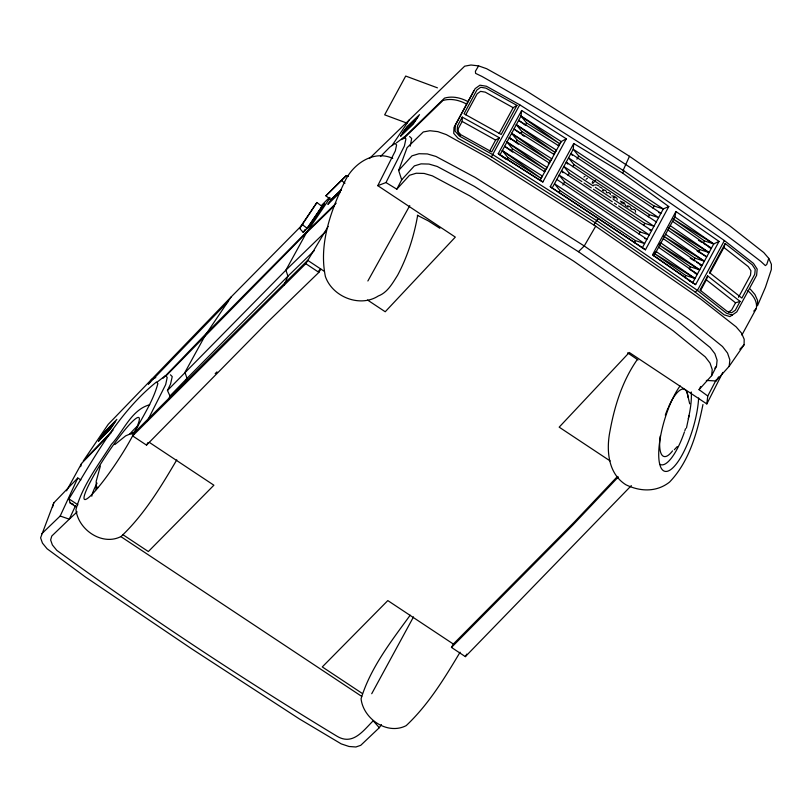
<?xml version="1.0" encoding="UTF-8"?>
<svg xmlns="http://www.w3.org/2000/svg" width="812" height="812" viewBox="0 0 812 812"><rect width="100%" height="100%" fill="white"/><g stroke="black" fill="none" stroke-linecap="round" stroke-linejoin="round"><path stroke-width="1.22" d="M460.445 135.614L458.059 132.935L458.272 128.641L462.17 121.445L462.241 117.09L499.4 137.776L491.737 151.915L460.749 134.66L457.227 130.681L457.46 125.921L462.241 117.09M706.328 380.432L716.001 380.97L729.196 366.273L744.096 344.765L744.178 339.203L741.427 332.991L736.149 326.871L700.726 299.039L595.693 226.213L486.895 157.193L446.306 134.599L437.891 131.645L429.903 130.732L423.285 131.96L407.076 147.672L398.651 170.459L401.676 179.807L396.814 189.186L385.984 182.558L377.773 185.664L455.319 237.104L385.223 311.757L367.542 300.034M741.884 335.051L756.358 308.398C757.586 301.333 752.937 294.989 747.781 290.686M573.719 143.501L573.242 149.215L552.13 188.059L645.438 249.802L668.783 206.563L622.672 173.108L573.719 143.501L550.262 186.669L552.13 188.059M610.106 460.932L559.174 427.153L629.28 352.489L706.826 403.94L707.759 396.002L699.061 389.669L711.627 375.672L712.246 369.592L710.033 363.076L705.263 356.884L673.341 330.92L573.577 261.088L469.691 195.824L432.349 175.849L424.148 173.443L416.231 173.24L409.512 175.27L396.814 189.186M711.627 375.672L716.478 366.293L717.097 360.223L714.895 353.697L710.124 347.506L678.203 321.542L578.438 251.71L474.543 186.445L437.211 166.47L429.01 164.065L421.083 163.862L414.374 165.892L401.676 179.807M729.196 366.273L729.846 359.889L727.532 353.047L722.518 346.541L689.002 319.278L584.254 245.965L475.162 177.432L435.963 156.452L427.345 153.925L419.033 153.722L411.978 155.843L398.651 170.459M506.008 159.284L499.948 154.95L520.999 116.065L521.659 110.483L566.319 138.811L542.863 181.979L540.082 180.416L498.263 153.681L521.659 110.483M689.104 415.439L686.444 428.086M614.745 198.158L614.846 197.57L613.517 197.194L613.06 198.026M719.036 241.408L713.728 243.915L692.677 282.799L653.924 255.932L674.924 217.017L675.929 211.516L719.036 241.408L695.64 284.606L688.383 280.16M410.192 146.19L411.674 138.507L409.613 136.528M417.672 215.302C414.029 236.15 407.553 256.551 397.596 275.268C392.531 283.185 387.608 292.472 378.301 295.984C360.02 307.829 332.453 296.979 325.389 276.527C318.669 244.006 330.86 210.45 344.867 181.411C352.824 164.044 373.693 149.55 392.754 158.431M592.638 181.482L592.222 182.954L592.841 183.37L595.663 180.315M702.948 404.538C697.376 432.065 689.5 461.338 669.535 482.105C656.583 492.305 640.292 491.757 625.869 484.754C607.802 473.406 606.138 449.675 610.076 430.614C614.613 405.797 622.418 381.011 636.902 360.122M100.363 466.058L96.212 481.222L96.263 489.545A35.099 4.486 -56.4 0 1 96.892 486.561M635.593 212.165L635.299 210.278M80.875 479.892L77.779 478.024L53.785 502.892L40.6 537.838L42.457 543.116L47.086 548.77L85.422 576.997L191.591 648.768L299.425 718.955L341.223 743.883L349.038 746.482L355.889 746.989L360.751 745.314L379.305 727.704L381.447 724.608M52.445 507.378L53.785 502.892M80.621 466.656L81.576 463.449L111.437 432.502M709.911 273.299L723.898 247.477L725.187 243.549L752.257 264.803L755.211 269.34L754.754 274.324L741.884 298.085L709.455 272.609L725.187 243.549M700.462 290.747L706.359 279.856L707.658 275.928L740.087 301.404L735.307 310.225L731.693 312.752L727.044 311.311L699.995 290.067L707.658 275.928M768.771 258.378L766.751 264.479L765.371 265.595L760.814 261.403C672.671 193.073 579.118 131.28 482.003 76.46L475.568 73.354L475.426 71.233L478.593 65.884L486.601 68.695L525.851 90.548L629.473 156.28L729.501 225.645L763.757 252.542L768.771 258.378L771.4 264.296L771.319 269.594L765.432 287.306L757.494 305.748L757.576 300.45L754.947 294.543L750.247 289.082M617.232 199.884L616.988 198.361L615.283 196.869M168.916 398.936L169.972 395.992L187.014 378.331L287.955 276.151L314.274 250.634M185.045 382.838L187.014 378.331L184.943 372.353L205.406 335.112L231.166 296.918L302.886 224.315M284.007 285.174L287.955 276.151L285.885 270.163L306.347 232.922L330.078 197.752M622.966 170.723L629.473 156.28M41.788 533.728L60.189 516.016L77.779 478.024M75.567 505.612L69.284 519.183L51.765 536.052L50.628 539.96L52.394 544.984L56.799 550.363C147.49 616.146 241.103 678.152 336.929 736.19C352.753 745.731 362.873 731.104 373.205 720.782L379.305 727.704M722.802 372.444L706.826 403.94M169.972 395.992L167.455 390.47L170.53 384.127L172.235 376.595L170.439 374.799M716.296 379.722L707.759 396.002M699.061 389.669L700.675 386.542M473.812 90.853L454.009 127.423L453.725 133.371L458.12 138.345L491.433 156.889L595.054 222.62L695.082 291.985L724.152 314.823L729.958 316.609L736.799 311.889L756.611 275.319L757.18 269.077L753.475 263.403L724.405 240.565L623.88 170.875L519.761 104.809L486.449 86.265L479.953 85.189L475.152 88.62L455.349 125.18L455.065 131.128L459.46 136.101L492.772 154.645L596.891 220.712L697.417 290.402L726.486 313.239L732.292 315.036M465.743 114.857L477.131 93.827L480.572 91.36L485.251 92.142L513.154 107.681L516.939 105.398L485.921 88.132L480.734 87.27L476.908 90.01L464.038 113.771L501.197 134.467L516.939 105.398M489.717 150.951L495.614 140.07L499.4 137.776M499.167 133.503L513.154 107.681M519.761 104.809L491.433 156.889M506.668 159.629L507.835 157.467L502.283 150.626L542.426 176.102L539.533 180.264M511.347 150.991L512.514 148.829L506.962 141.988L547.115 167.465L544.223 171.636M516.026 142.354L517.193 140.192L511.641 133.351L551.805 158.827L548.323 164.085M520.705 133.706L521.872 131.544L516.32 124.703L556.494 150.2L553.601 154.371M525.384 125.068L526.552 122.906L520.999 116.065L561.193 141.562L566.319 138.811M593.856 224.833L598.16 218.367L550.262 186.669M622.672 173.108L623.88 170.875M634.314 242.798L635.481 240.636L644.616 243.539L554.474 183.745L559.904 190.495L635.481 240.636M638.983 234.15L640.15 231.988L649.285 234.891L559.163 175.108L564.594 181.868L640.15 231.988M643.652 225.503L644.819 223.341L653.954 226.243L613.101 199.143M648.321 216.855L649.488 214.693L658.623 217.596L568.552 157.843L573.972 164.603L649.488 214.693M652.99 208.207L654.157 206.045L663.292 208.948L668.783 206.563M642.282 247.863L663.292 208.948L573.242 149.215L578.662 155.965L654.157 206.045M653.924 255.932L652.584 254.755L675.929 211.516M684.577 277.643L685.754 275.491L695.011 278.475L656.258 251.608L654.929 252.836M689.256 269.005L690.433 266.843L699.69 269.838L660.927 242.961L659.598 244.189M693.935 260.368L695.113 258.206L704.369 261.19L665.586 234.313M698.614 251.73L699.792 249.568L709.049 252.552L670.255 225.665M703.304 243.082L704.471 240.92L713.728 243.915L674.924 217.017M724.405 240.565L697.417 290.402L695.082 291.985M740.087 301.404L735.54 302.785L731.642 309.991L728.394 312.255M738.514 297.304L750.501 275.177L750.917 270.69L748.258 266.61L723.898 247.477M558.291 145.734L561.193 141.562L540.082 180.416M558.727 192.657L559.904 190.495M562.828 185.106L564.594 181.868M568.106 175.392L569.283 173.23L563.863 166.48L593.196 185.938M572.805 166.754L573.972 164.603M576.906 159.203L578.662 155.965M371.723 693.722L413.501 616.907M66.533 490.834L81.576 463.449M318.345 271.32L320.74 268.985L318.883 272.365L267.331 322.354L146.525 445.128L132.64 435.922C141.217 418.657 152.92 402.255 157.883 383.518L156.391 382.056C117.973 412.872 94.425 457.623 68.959 498.883L70.116 502.943L76.45 507.155M147.043 421.55L165.668 384.614L167.211 377.407L165.425 375.641L156.787 382.391M146.525 445.128L147.916 442.601M132.64 435.922L305.809 263.697L328.16 226.426M377.773 185.664L395.322 150.91L396.591 144.952L395.099 143.491L389.902 147.033L380.473 156.564M385.984 182.558L404.386 146.048L405.929 138.842L404.132 137.076L396.378 142.942M631.33 485.606L465.357 656.634L451.472 647.418L453.329 644.038L574.713 521.649L617.475 476.441M465.357 656.634L466.758 654.096M367.877 280.982L409.776 205.629M176.793 459.856C160.806 487.027 144.13 514.686 121.079 536.488C102.251 546.283 78.135 529.718 75.952 509.631C82.357 485.505 98.272 465.103 111.477 444.296C123.434 431.324 131.463 409.583 149.733 404.752M460.079 652.209C444.56 678.223 428.401 704.714 406.203 725.623C387.385 735.418 363.258 718.853 361.076 698.767C370.495 667.687 391.323 641.186 410.202 615.171M595.693 226.213L584.254 245.965L578.438 251.71M316.913 202.503L299.689 228.466L303.201 232.384L309.819 225.655L324.607 203.782L321.999 206.41L307.18 228.345L302.094 224.437L316.913 202.503L321.999 206.41L307.18 228.345M299.689 228.466L302.094 224.437M716.001 380.97L718.62 376.89M303.201 232.384L305.251 229.349M392.196 145.307L409.441 119.74M714.804 368.161L716.478 366.293M674.336 449.706L677.249 446.58M341.426 189.622L330.951 199.742L325.896 195.804L346.389 175.524L348.389 176.336M325.896 195.804L346.389 175.524M753.759 311.138L756.358 308.398M618.358 476.928L572.856 525.019L451.472 647.418M739.823 349.282L744.096 344.765M586.071 179.269L587.452 178.193M231.166 296.918L108.219 424.341L83.25 460.993L113.101 430.066M227.949 301.688L148.342 384.198L151.56 379.417L155.792 377.55M163.131 378.199L207.03 332.707L307.971 230.527L336.168 203.183M166.764 375.154L306.347 232.922L334.554 205.578M167.455 390.47L285.885 270.163L325.927 231.339M602.616 190.038L603.083 189.561L605.437 190.424M321.481 205.487L329.449 197.428M215.18 373.652L216.946 371.866M626.955 206.187L627.422 205.71L629.787 206.583L631.015 208.288M134.487 432.542L307.667 260.317L323.876 271.066M369.409 158.563L464.677 66.178L470.99 65.011L478.593 65.884M341.416 189.602L330.951 199.742L327.845 204.36L340.045 192.576M401.696 139.644L444.509 98.13C452.396 95.786 460.901 97.785 467.986 101.622M403.432 138.781L442.926 100.485C450.904 98.12 459.511 100.18 466.636 104.109M77.14 511.875L69.284 519.183L60.189 516.016M114.837 444.57L125.657 435.861L135.066 431.882A35.099 4.486 -56.4 0 0 131.615 434.044M583.858 177.046L584.965 176.448M593.694 185.106L596.424 184.811L598.83 185.999M620.967 202.888L622.276 202.695L623.464 203.832M611.71 195.814L614.42 196.352M631.005 208.938L634.659 209.719M608.35 192.627L606.605 192.748L606.117 190.982M620.338 201.122L624.215 202.827L625.839 205.974M658.674 212.541L660.958 213.272L570.897 153.529L572.44 155.457M649.336 229.847L651.62 230.567L561.508 170.794L563.061 172.723M644.667 238.495L646.951 239.215L556.819 179.422M709.079 247.487L711.393 248.228L672.59 221.341M699.721 264.763L702.035 265.514L663.252 238.637M695.042 273.411L697.356 274.151L658.593 247.284M437.424 87.838L405.706 76.054L384.665 114.837L406.985 123.14M70.116 502.943L73.527 504.404M602.25 188.354L599.642 186.882M602.849 190.424L603.712 190.952M627.199 206.573L628.041 207.101M608.97 192.759L610.035 193.5M417.327 215.292L428.249 220.864L439.871 228.304M462.17 121.445L495.614 140.07M713.728 243.915L672.945 218.854L704.471 240.92M698.513 240.322L701.73 242.301M703.882 243.62L711.393 248.228M709.049 252.552L668.276 227.502L699.792 249.568M697.051 250.938L706.714 256.876L667.921 229.989M704.369 261.19L663.607 236.15L695.113 258.206M690.23 258.267L694.524 260.906M696.666 262.215L702.035 265.514M699.69 269.838L658.938 244.798L690.433 266.843M689.845 269.543L697.356 274.151M695.011 278.475L654.269 253.445L685.754 275.491M526.552 122.906L559.468 143.582L520.999 116.065M521.872 131.544L554.779 152.209L516.32 124.703M517.193 140.192L550.079 160.847L511.641 133.351M512.514 148.829L545.39 169.475L506.962 141.988M507.835 157.467L540.701 178.112L502.283 150.626M558.849 145.886L518.665 120.389L525.75 125.454M554.149 154.513L513.986 129.027L520.056 133.371M510.89 139.623L509.307 137.664L549.46 163.151M544.771 171.779L504.628 146.312L512.717 152.098M498.263 153.681L542.863 181.979M656.289 221.92L566.208 162.156L567.75 164.095M595.287 187.328L611 197.752M569.283 173.23L581.869 181.583M583.97 182.974L591.319 187.846M593.41 189.237L612.299 201.772M614.4 203.162L616.491 204.553M618.592 205.943L644.819 223.341M598.16 218.367L645.438 249.802M305.809 263.697L318.883 272.365M149.398 442.428L213.891 485.211L148.352 551.551L122.977 534.722M453.329 644.038L387.821 600.586L322.283 666.926L362.457 693.57M68.959 498.883L77.901 504.81M120.836 536.59L361.746 696.402M627.625 352.855L638.039 359.96M652.584 254.755L695.64 284.606M522.075 134.812L524.095 136.264M509.307 137.664L518.401 144.181M341.629 180.609L344.978 183.228M706.359 279.856L735.54 302.785M687.033 392.521L689.703 403.818M610.299 194.027L610.33 194.616M91.797 496.213A43.889 5.613 -56.4 0 1 97.044 483.13M129.463 434.471A43.889 5.613 -56.4 0 1 137.776 426.016M698.635 397.971A49.096 14.839 -73.3 0 1 676.924 463.185A49.096 14.839 -73.3 0 1 658.776 451.34A49.096 14.839 -73.3 0 1 680.091 385.862M691.245 391.952A43.889 13.266 -73.3 0 1 688.302 418.657M685.511 428.706A43.889 13.266 -73.3 0 1 684.8 430.867M684.394 432.065A43.889 13.266 -73.3 0 1 659.628 464.078M668.601 406.782A35.099 10.607 -73.3 0 1 688.109 397.413M672.539 450.873A35.099 10.607 -73.3 0 1 660.257 436.034M665.302 415.176A35.099 10.607 -73.3 0 1 668.114 407.898M403.138 132.153L400.6 136.264L413.095 124.155L419.51 114.634L407.025 126.743L403.138 132.153M404.082 131.239L402.397 133.98L413.44 123.262L417.723 116.918L406.68 127.626L404.082 131.239M101.003 437.221L98.445 441.312L110.442 428.878L116.867 419.347L104.88 431.781L101.003 437.221M101.916 436.277L100.211 439.008L110.818 428.005L115.111 421.651L104.494 432.654L101.916 436.277M98.069 487.606A49.096 6.273 -56.4 0 0 139.359 418.799A49.096 6.273 -56.4 0 0 97.744 468.757A49.096 6.273 -56.4 0 0 98.069 487.606"/></g></svg>
